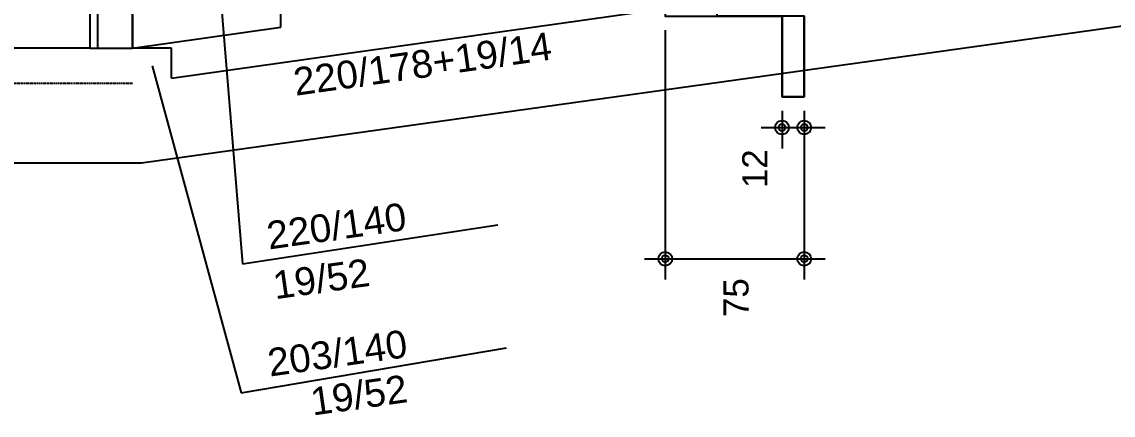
# Model space of a CAD drawing. Header units: millimetres. Extents: x 36428 to 40439, y 1072 to 6380.
# Drawn here: x 38510 to 39098, y 1869 to 2082 of the extents above; entities that cross this region are included whole.
import ezdxf

# ---------------------------------------------------------------- set-up
doc = ezdxf.new("R2010")
doc.units = ezdxf.units.MM
doc.linetypes.add('ESTILO_TQS_0001', pattern=[1, 0.7, -0.3])
for name, color, linetype in [('1', 4, 'Continuous'), ('11', 22, 'Continuous'), ('18', 9, 'Continuous'), ('201', 7, 'ESTILO_TQS_0001'), ('26', 1, 'Continuous'), ('27', 10, 'Continuous'), ('3', 2, 'Continuous'), ('30', 15, 'Continuous'), ('4', 1, 'Continuous')]:
    doc.layers.add(name, color=color, linetype=linetype)
doc.styles.get("Standard").update_dxf_attribs({"font": 'arial.ttf'})

msp = doc.modelspace()

# ---------------------------------------------------------------- linework, layer by layer
at = {"layer": '1'}
for p, q in [((38574.03, 2005.58), (40341.07, 2252.83)), ((38590.29, 2051.24), (39306.59, 2152.73)), ((38590.29, 2067.52), (38569.28, 2067.52)), ((38590.29, 2051.24), (38590.29, 2067.52)), ((37865.53, 2005.58), (38574.03, 2005.58))]:
    msp.add_line(p, q, dxfattribs=at)
for points in [[(38546.78, 2067.58), (38210.28, 2067.58)], [(38570.83, 2067.58), (38569.78, 2067.58)]]:
    msp.add_lwpolyline(points, dxfattribs=at)
at = {"layer": '18'}
for p, q in [((38919.78, 2041.27), (38919.78, 2084.7)), ((38931.78, 2084.7), (38931.78, 2041.27)), ((38931.78, 2041.27), (38919.78, 2041.27))]:
    msp.add_line(p, q, dxfattribs=at)
at = {"layer": '201'}
msp.add_line((38219.78, 2048.58), (38569.28, 2048.58), dxfattribs=at)
at = {"layer": '26'}
for p, q in [((38615.89, 2105.09), (38628.53, 1951.07)), ((38579.79, 2058.05), (38627.8, 1881.41)), ((38628.53, 1951.07), (38766.39, 1972.2)), ((38627.8, 1881.41), (38771.07, 1905.68))]:
    msp.add_line(p, q, dxfattribs=at)
at = {"layer": '26', "color": 3, "linetype": 'Continuous'}
for p, q in [((38856.78, 2077.2), (38856.78, 1942.58)), ((38919.78, 2041.27), (38919.78, 2041.27)), ((38931.78, 2041.27), (38931.78, 2041.27)), ((38931.78, 2041.27), (38931.78, 2041.27)), ((38919.78, 2033.77), (38919.78, 2013.44)), ((38931.78, 2033.77), (38931.78, 1942.58)), ((38931.78, 2033.77), (38931.78, 2013.44)), ((38908.53, 2024.69), (38943.03, 2024.69)), ((38845.53, 1953.83), (38943.03, 1953.83))]:
    msp.add_line(p, q, dxfattribs=at)
for centre, radius in [((38919.78, 2024.69), 3.75), ((38919.78, 2024.69), 1.87), ((38931.78, 2024.69), 3.75), ((38931.78, 2024.69), 1.87), ((38856.78, 1953.83), 3.75), ((38856.78, 1953.83), 1.87), ((38931.78, 1953.83), 3.75), ((38931.78, 1953.83), 1.87)]:
    msp.add_circle(centre, radius, dxfattribs=at)
at = {"layer": '27'}
msp.add_lwpolyline([(38649.28, 2078.8), (38649.28, 2281.72), (38569.28, 2270.38), (38569.28, 2067.52), (38649.28, 2078.8)], dxfattribs=at)
at = {"layer": '3'}
msp.add_lwpolyline([(38550.28, 2067.58), (38569.28, 2067.58), (38569.28, 2296.58), (38550.28, 2296.58), (38550.28, 2067.58)], dxfattribs=at)
at = {"layer": '30'}
msp.add_lwpolyline([(38884.78, 2485.34), (38868.78, 2470.34), (38868.78, 2423.08), (38870.78, 2423.08), (38870.78, 2103.89), (38856.78, 2103.89), (38856.78, 2084.7), (38919.78, 2084.7), (38919.78, 2041.27), (38931.78, 2041.27), (38931.78, 2084.7), (38884.78, 2084.7), (38884.78, 2485.34)], dxfattribs=at)
at = {"layer": '4'}
for p, q in [((38546.28, 2296.58), (38546.28, 2067.58)), ((38569.28, 2067.58), (38569.28, 2296.58)), ((38546.28, 2067.58), (38569.28, 2067.58))]:
    msp.add_line(p, q, dxfattribs=at)

# ---------------------------------------------------------------- texts
at = {"layer": '11'}
for s, p in [('220/178+19/14', (38657.26, 2041.79)), ('220/140', (38642.87, 1958.82)), ('19/52', (38646.18, 1931.95)), ('203/140', (38643.36, 1890.23)), ('19/52', (38666.49, 1869.19))]:
    msp.add_text(s, height=15, rotation=8.065, dxfattribs=at).set_placement(p)
at = {"layer": '26', "color": 3, "linetype": 'Continuous'}
for s, p in [('12', (38911.8, 1991.95)), ('75', (38901.69, 1922.35))]:
    msp.add_text(s, height=13.5, rotation=90, dxfattribs=at).set_placement(p)

doc.saveas('drawing.dxf')
